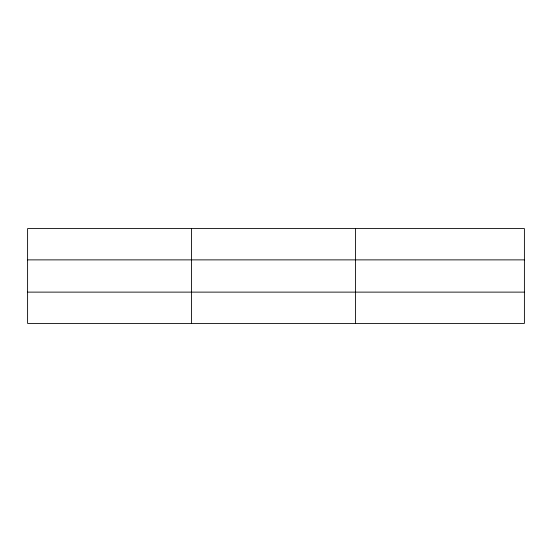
<?xml version="1.0" encoding="UTF-8"?>
<svg xmlns="http://www.w3.org/2000/svg" width="552" height="552" viewBox="0 0 552 552"><rect width="100%" height="100%" fill="white"/><g stroke="black" fill="none" stroke-linecap="round" stroke-linejoin="round"><path stroke-width="0.83" d="M191.544 228.583L191.544 323.417M355.488 228.583L355.488 323.417M524.4 292.125L524.4 323.417L27.6 323.417L27.6 228.583L524.4 228.583L524.4 292.125L27.6 292.125M27.6 259.875L524.4 259.875"/></g></svg>
